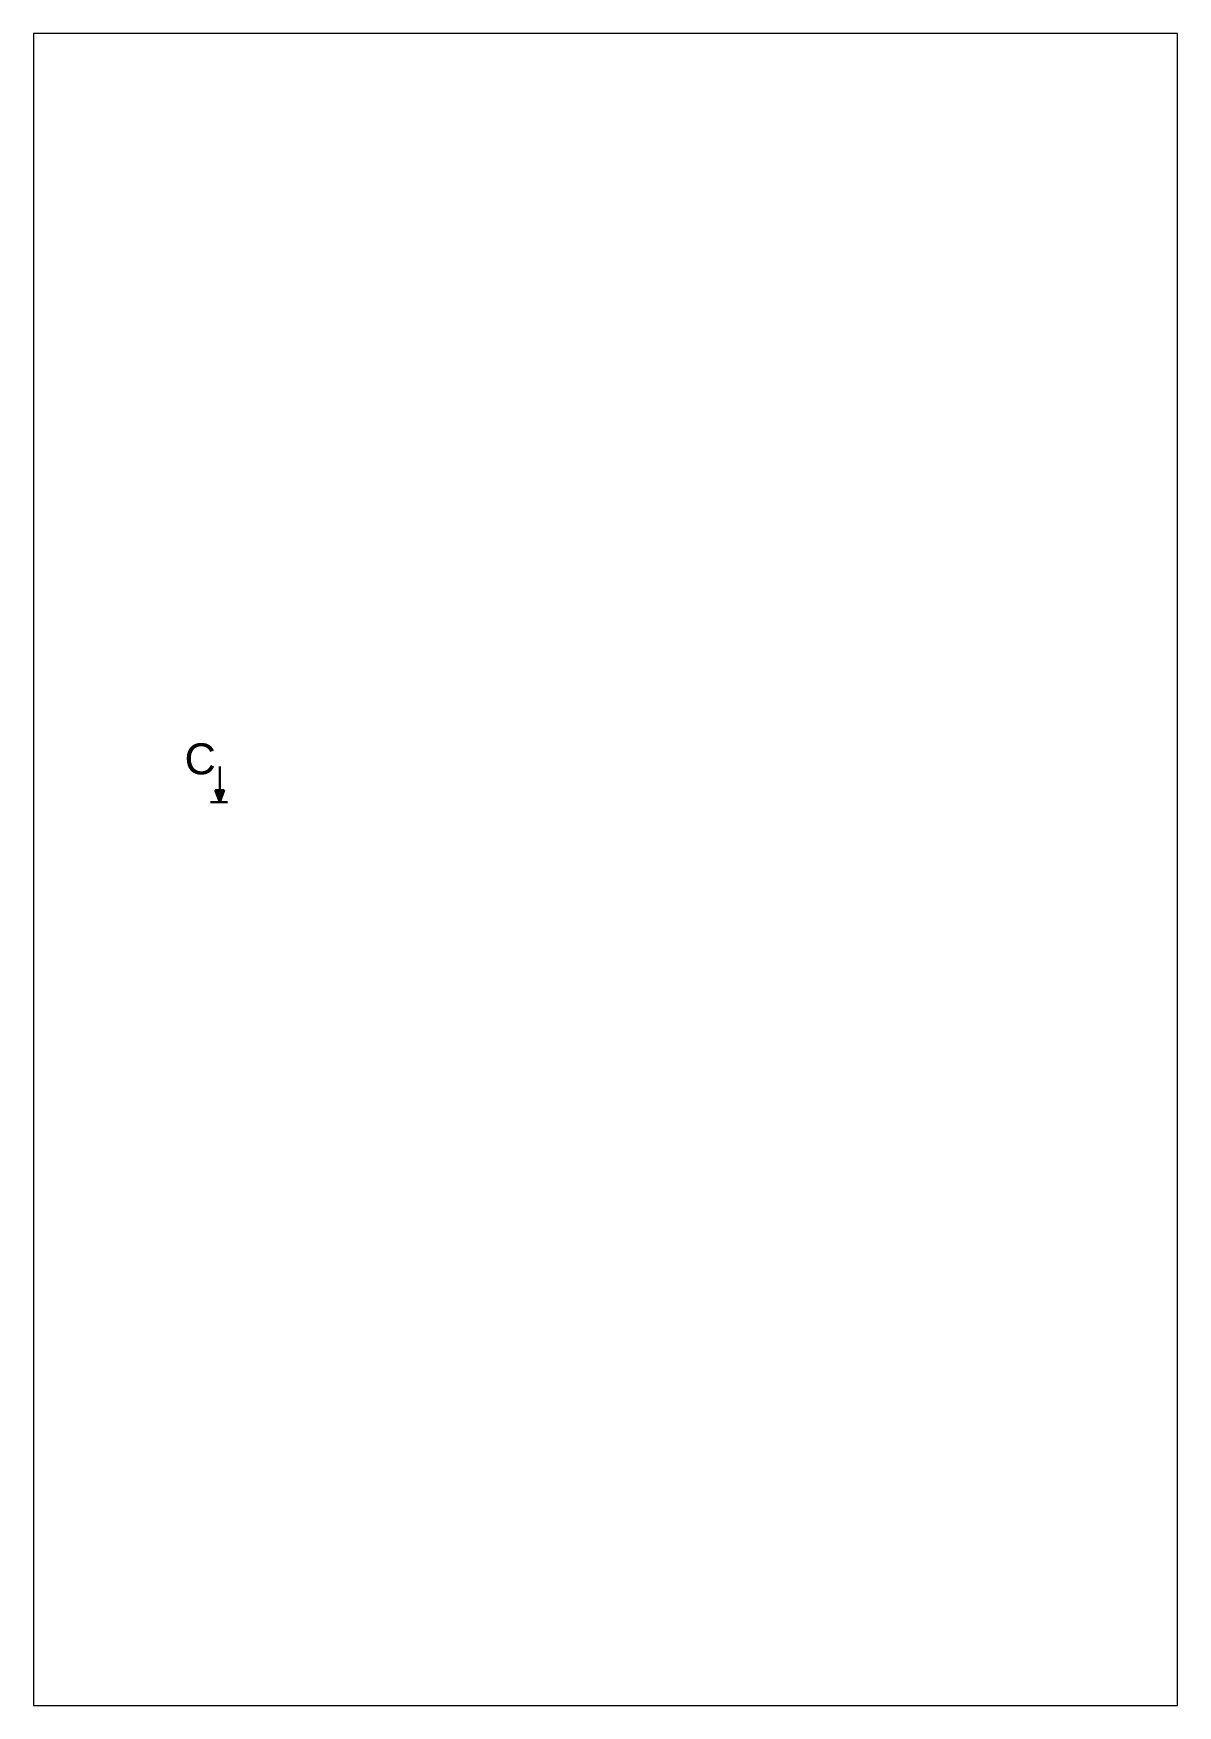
# Paper-space layout 'Layout3' of a CAD drawing. Header units: millimetres. Extents: x 9 to 201, y 8 to 289.
# The model-space entities are those that its viewports show. They can reach past a viewport. Long polylines and large blocks are cut down to what shows.
import ezdxf

# ---------------------------------------------------------------- set-up
doc = ezdxf.new("R2010")
doc.units = ezdxf.units.MM
doc.header["$LTSCALE"] = 0.5
doc.layers.add('Linii groase', color=7, linetype='Continuous', lineweight=30)
doc.layers.add('Linii subtiri', color=7, linetype='Continuous', lineweight=13)
doc.styles.get("Standard").update_dxf_attribs({"font": 'arial.ttf'})

msp = doc.modelspace()

# ---------------------------------------------------------------- hatches: boundary and pattern name
at = {"layer": 'Linii groase'}
h = msp.add_hatch(color=256, dxfattribs=at)
h.dxf.hatch_style = 1
h.paths.add_polyline_path([(40.7, 247.28), (39.95, 247.28), (39.2, 247.28), (39.95, 245.28)])

# ---------------------------------------------------------------- linework, layer by layer
for p, q in [((39.95, 250.28), (39.95, 251.28)), ((39.95, 250.28), (39.95, 247.28)), ((38.43, 245.28), (41.29, 245.28)), ((39.95, 247.28), (39.2, 247.28)), ((39.95, 245.28), (39.2, 247.28)), ((39.95, 247.28), (40.7, 247.28)), ((40.7, 247.28), (39.95, 245.28))]:
    msp.add_line(p, q, dxfattribs=at)

# ---------------------------------------------------------------- texts
at = {"layer": 'Linii groase', "insert": (34.04, 255.15), "char_height": 5.21, "attachment_point": 1}
msp.add_mtext_dynamic_manual_height_columns('C', width=5.2063, gutter_width=26.03, heights=[1.77], dxfattribs=at)

psp = doc.layouts.new('Layout3')

# ---------------------------------------------------------------- viewports
at = {"layer": 'Linii subtiri'}
psp.add_viewport(center=(104.89, 148.53), size=(192.59, 281.508), view_center_point=(104.9, 233.92), view_height=281.508, dxfattribs=at)

doc.saveas('drawing.dxf')
